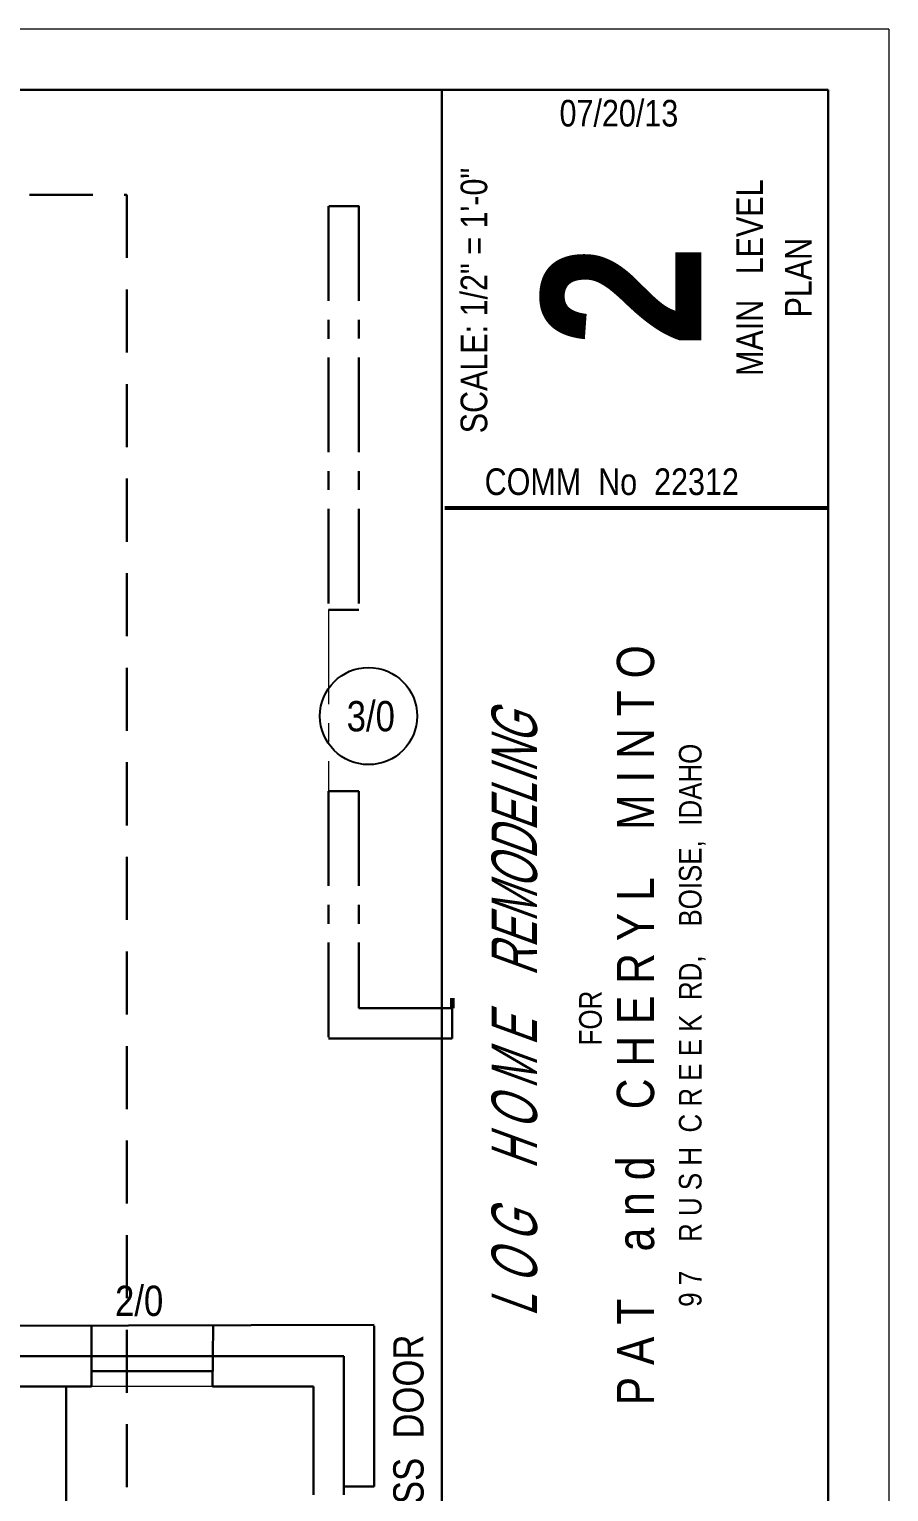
# Model space of a CAD drawing. Header units: inches. Extents: x -298 to 15350, y -6 to 2753.
# Drawn here: x 7768.3 to 7938.6, y 1483.8 to 1773.8 of the extents above; entities that cross this region are included whole.
import ezdxf

# ---------------------------------------------------------------- set-up
doc = ezdxf.new("R2010")
doc.units = ezdxf.units.IN
doc.header["$MEASUREMENT"] = 0
doc.linetypes.add('CENTER', pattern=[2, 1.25, -0.25, 0.25, -0.25])
doc.linetypes.add('HIDDEN', pattern=[0.375, 0.25, -0.125])
for name, color, linetype, lineweight in [('DOORS', 7, 'Continuous', 60), ('NEW FRAMING', 6, 'Continuous', 30), ('ROOF', 7, 'HIDDEN', 30), ('WALL FRAMING', 9, 'CENTER', 30), ('WALLS', 7, 'Continuous', 30), ('WINDOWS', 5, 'Continuous', 30)]:
    doc.layers.add(name, color=color, linetype=linetype, lineweight=lineweight)
for name, color, linetype in [('TEXT', 7, 'Continuous'), ('TEXT80', 9, 'Continuous'), ('TITLE BLOCK', 7, 'Continuous')]:
    doc.layers.add(name, color=color, linetype=linetype)
doc.styles.add('ARCH ENT', font='technical.ttf', dxfattribs={"height": 2})
doc.styles.add('ARCHENT', font='technical.ttf', dxfattribs={"height": 6})
doc.styles.add('EXIST', font='romans.shx', dxfattribs={"width": 0.75, "oblique": 20, "height": 12})

msp = doc.modelspace()

# ---------------------------------------------------------------- linework, layer by layer
at = {"layer": 'DOORS', "color": 9, "linetype": 'Continuous', "ltscale": 15}
msp.add_line((7852.09281, 1581.65935), (7852.09281, 1579.65935), dxfattribs=at)
at = {"layer": 'NEW FRAMING', "ltscale": 50}
msp.add_line((7836.59281, 1516.85006), (7763.59281, 1516.65935), dxfattribs=at)
at = {"layer": 'NEW FRAMING', "ltscale": 15}
for p, q in [((7780.58875, 1516.69877), (7780.59079, 1510.65935)), ((7804.70722, 1516.75471), (7804.64956, 1510.65881)), ((7836.59281, 1484.85006), (7830.59281, 1484.85006))]:
    msp.add_line(p, q, dxfattribs=at)
at = {"layer": 'NEW FRAMING', "ltscale": 25}
msp.add_line((7836.59281, 1484.85006), (7836.59281, 1516.70935), dxfattribs=at)
at = {"layer": 'ROOF', "linetype": 'HIDDEN', "ltscale": 50}
for p, q in [((7224.59281, 1740.90935), (7787.59281, 1740.90935)), ((7787.59281, 1740.90935), (7787.59281, 1279.60633))]:
    msp.add_line(p, q, dxfattribs=at)
at = {"layer": 'TEXT', "color": 9, "linetype": 'Continuous', "ltscale": 15}
msp.add_circle((7835.49755, 1637.58249), 9.63369, dxfattribs=at)
at = {"layer": 'TITLE BLOCK', "color": 7, "linetype": 'Continuous', "lineweight": 0, "ltscale": 0.5}
for q in [(7122.5914, 1773.76344), (7938.57585, 1245.76553)]:
    msp.add_line((7938.57585, 1773.76344), q, dxfattribs=at)
at = {"layer": 'TITLE BLOCK', "color": 7, "linetype": 'Continuous', "lineweight": 30, "ltscale": 0.5}
for p, q in [((7926.57585, 1761.76344), (7146.5914, 1761.76344)), ((7850.01491, 1273.32183), (7850.01491, 1761.76344)), ((7926.57585, 1257.76553), (7926.57585, 1761.76344))]:
    msp.add_line(p, q, dxfattribs=at)
at = {"layer": 'TITLE BLOCK', "color": 7, "linetype": 'Continuous', "lineweight": 30, "ltscale": 0.5, "const_width": 0.79133}
msp.add_lwpolyline([(7850.60822, 1678.86177), (7926.57585, 1678.86177)], dxfattribs=at)
at = {"layer": 'WALL FRAMING', "color": 9, "ltscale": 15}
for p, q in [((7827.59281, 1738.65944), (7827.59281, 1658.65933)), ((7827.64422, 1738.65944), (7833.64422, 1738.66646)), ((7833.59281, 1738.6664), (7833.59281, 1658.66735)), ((7833.55074, 1658.66634), (7827.55075, 1658.65933)), ((7833.59281, 1622.66636), (7827.59281, 1622.65935)), ((7827.59281, 1622.65935), (7827.59281, 1573.65935)), ((7833.59281, 1622.66738), (7833.59281, 1579.65935)), ((7852.09281, 1579.65935), (7833.59281, 1579.65935)), ((7852.09281, 1579.65935), (7852.09281, 1573.65935)), ((7852.09281, 1573.65935), (7827.59281, 1573.65935)), ((7827.59281, 1573.65935), (7833.59281, 1573.65935))]:
    msp.add_line(p, q, dxfattribs=at)
at = {"layer": 'WALL FRAMING', "color": 9, "lineweight": 9, "ltscale": 15}
msp.add_line((7827.59281, 1658.65933), (7827.59281, 1622.65935), dxfattribs=at)
at = {"layer": 'WALLS', "ltscale": 15}
for p, q in [((7780.59281, 1510.65935), (7763.59281, 1510.65935)), ((7780.59281, 1510.65935), (7763.59281, 1510.65935)), ((7780.59079, 1510.65935), (7780.59281, 1504.65935)), ((7830.59281, 1510.65935), (7804.59281, 1510.65935)), ((7830.59281, 1510.65935), (7804.59281, 1510.65935)), ((7804.64956, 1510.65881), (7804.59281, 1504.65935)), ((7830.59281, 1510.65935), (7830.59281, 1483.15935)), ((7780.59281, 1504.65935), (7763.59281, 1504.65935)), ((7775.59281, 1504.65935), (7775.59281, 1427.15935)), ((7824.59281, 1504.65935), (7804.59281, 1504.65935)), ((7824.59281, 1504.65935), (7824.59281, 1483.15935))]:
    msp.add_line(p, q, dxfattribs=at)
at = {"layer": 'WALLS', "color": 9, "lineweight": 30, "ltscale": 15}
msp.add_line((7804.59281, 1510.65935), (7780.59281, 1510.65935), dxfattribs=at)
at = {"layer": 'WALLS', "lineweight": 30, "ltscale": 15}
msp.add_line((7804.59281, 1510.65935), (7780.59281, 1510.65935), dxfattribs=at)
at = {"layer": 'WALLS', "color": 7, "lineweight": 20, "ltscale": 15}
msp.add_line((7804.59281, 1504.65935), (7780.59281, 1504.65935), dxfattribs=at)
at = {"layer": 'WINDOWS', "color": 5, "ltscale": 15}
msp.add_line((7780.59281, 1507.65935), (7804.59281, 1507.65935), dxfattribs=at)

# ---------------------------------------------------------------- texts
at = {"layer": 'TEXT80', "color": 9, "char_height": 6, "width": 360.0625, "attachment_point": 5, "style": 'ARCHENT'}
for s, insert, rotation in [('{\\C7;3/0}', (7835.94687, 1637.51909), 0.0327705), ('{\\C7;2/0}', (7790.0469, 1521.59361), 0.0327705), ('{\\C6;NEW  STAINED  GLASS  DOOR}', (7843.45427, 1464.53909), 90.0327705)]:
    msp.add_mtext(s, dxfattribs=dict(at, insert=insert, rotation=rotation))
at = {"layer": 'TITLE BLOCK', "color": 7, "linetype": 'Continuous', "lineweight": 30, "ltscale": 0.5, "char_height": 5.2755304, "attachment_point": 5, "style": 'ARCH ENT'}
for s, insert in [('\\A1;07/20/13', (7885.10543, 1757.08215)), ('COMM  No  22312', (7883.69594, 1684.02043))]:
    msp.add_mtext(s, dxfattribs=dict(at, insert=insert))
at = {"layer": 'TITLE BLOCK', "color": 7, "linetype": 'Continuous', "lineweight": 30, "ltscale": 0.5, "rotation": 90, "style": 'ARCH ENT'}
for s, insert, char_height, attachment_point in [('SCALE: 1/2" = 1\'-0"  ', (7856.4174, 1719.97591), 5.2755304, 5), ('MAIN   LEVEL', (7911.02977, 1724.50545), 5.2755304, 5), ('PLAN', (7920.63469, 1724.50545), 5.27553, 5), ('{\\fTechnical|b1|i0|c0|p34;2}', (7869.79988, 1720.92368), 31.6531824, 2), ('\\P{\\H0.3769x;  FOR\\P\\H1.644x;P A T    a n d    C H E R Y L    M I N T O\\P\\H0.6083x;9 7    R U S H  C R E E K  RD,    BOISE,  IDAHO}', (7879.85096, 1576.27587), 11.9011152, 5)]:
    msp.add_mtext(s, dxfattribs=dict(at, insert=insert, char_height=char_height, attachment_point=attachment_point))
at = {"layer": 'TITLE BLOCK', "color": 7, "linetype": 'Continuous', "lineweight": 9, "ltscale": 50, "insert": (7859.87938, 1578.23392), "char_height": 9, "width": 201.5, "attachment_point": 2, "rotation": 90, "style": 'EXIST'}
msp.add_mtext('{\\fTechnical|b0|i0|c0|p34;L O G    H O M E    REMODELING}', dxfattribs=at)

doc.saveas('drawing.dxf')
